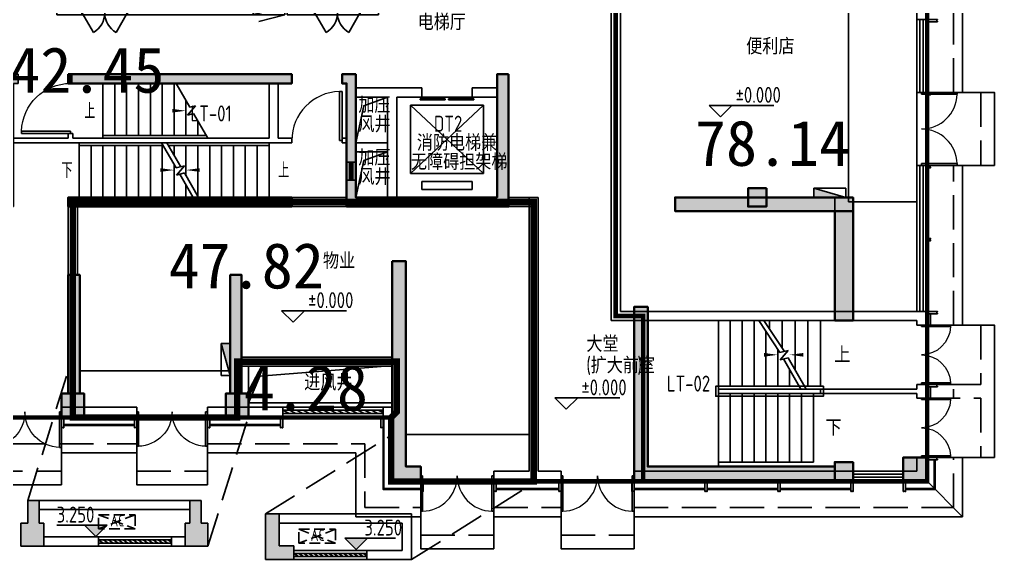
# Model space of a CAD drawing. Extents: x 512858 to 514372, y -232486 to -231710.
# Drawn here: x 513803 to 513824.37, y -232442.53 to -232430.69 of the extents above; entities that cross this region are included whole.
import ezdxf

# ---------------------------------------------------------------- set-up
doc = ezdxf.new("R2010")
doc.units = 0
doc.header["$LTSCALE"] = 1000
for name, pattern in [('$1$DASH', [0.35, 0.25, -0.1]), ('__DASH', [0.35, 0.25, -0.1]), ('CACHE2', [0.1875, 0.125, -0.0625]), ('DASH', [0.35, 0.25, -0.1])]:
    doc.linetypes.add(name, pattern=pattern)
doc.layers.get('0').update_dxf_attribs({"color": 252})
for name, color, linetype in [('$0$A-ANNO-100-TXT', 252, 'Continuous'), ('$0$AA-空调', 252, '$1$DASH'), ('2#HXT-1F$0$A-ANNO-100-SYMB', 252, 'Continuous'), ('2#HXT-1F$0$A-ANNO-100-TXT', 252, 'Continuous'), ('2#HXT-1F$0$A-DOOR', 253, 'Continuous'), ('2#HXT-1F$0$A-FIRE-DOOR', 252, 'Continuous'), ('2#HXT-1F$0$A-HOLE-E', 253, 'Continuous'), ('2#HXT-1F$0$A-PATT-COLU', 253, 'Continuous'), ('2#HXT-1F$0$A-STAIR', 253, 'Continuous'), ('2#HXT-1F$0$A-STR-CONC-B', 253, 'Continuous'), ('2#HXT-1F$0$A-STR-CONC-C', 253, 'Continuous'), ('2#HXT-1F$0$A-WALL-S', 253, 'Continuous'), ('2#HXT-1F$0$A-WINDOW', 253, 'Continuous'), ('2#HXT-1F$0$AA-DOOR_FIRE_TEXT', 253, 'Continuous'), ('6#-造型-1F（实施版）金属型材-METAL-S', 253, 'Continuous'), ('6#-造型-银白色铝板', 252, 'Continuous'), ('A-ANNO-100-DIM-E', 253, 'Continuous'), ('A-ANNO-100-TXT', 252, 'Continuous'), ('A-ANNO-20-TXT', 252, 'Continuous'), ('A-ANNO-50-SYMB', 252, 'Continuous'), ('A-DOOR', 252, 'Continuous'), ('A-HOLE-E', 253, 'Continuous'), ('A-PATT-COLU', 253, 'Continuous'), ('A-STAIR', 252, 'Continuous'), ('A-STONE-S', 253, 'Continuous'), ('A-STR-CONC-B', 252, 'Continuous'), ('A-STR-CONC-C', 253, 'Continuous'), ('A-STR-CONC-H', 253, 'Continuous'), ('A-WALL-S', 252, 'Continuous'), ('A-WINDOW', 253, 'Continuous'), ('PUB_HATCH', 252, 'Continuous'), ('降板', 253, 'Continuous'), ('面积', 6, 'Continuous'), ('面积-计容-商业-1', 3, 'Continuous')]:
    doc.layers.add(name, color=color, linetype=linetype)
for name, color, linetype, lineweight in [('P-FIRE-FH', 252, 'Continuous', 25), ('S-COLU', 252, 'Continuous', 35), ('S-COLU-HATC', 252, 'Continuous', 25), ('S-WALL', 252, 'Continuous', 35), ('S-WALL-HATC', 252, 'Continuous', 25), ('面积-免计容-物业附属用房-1', 18, 'Continuous', 0), ('面积-计容-住宅-1', 1, 'Continuous', 0)]:
    doc.layers.add(name, color=color, linetype=linetype, lineweight=lineweight)
doc.styles.add('2#HXT-1F$0$STANDARD', font='GBENOR', dxfattribs={"bigfont": 'GBCBIG'})
doc.styles.add('_TCH_SPACE', font='TSSDENG.shx', dxfattribs={"width": 0.8, "height": 5, "bigfont": 'hztxt.shx'})
doc.styles.add('dw', font='simhei.ttf')
doc.styles.add('TYDG_02', font='TSSDENG.shx', dxfattribs={"width": 0.8, "bigfont": 'hztxt.shx'})

# ---------------------------------------------------------------- blocks, each defined once
blk = doc.blocks.new('2新72A$C0EC5048D')
at = {"layer": 'S-COLU-HATC'}
for points in [[(-3400, 6300), (-3800, 6300), (-3800, 5900), (-3400, 5900)], [(-18350, 1800), (-18850, 1800), (-18850, 1300), (-18350, 1300)], [(-14750, 1800), (-15250, 1800), (-15250, 1300), (-14750, 1300)], [(-1500, 300), (-1900, 300), (-1900, -100), (-1500, -100)], [(100, 400), (-400, 400), (-400, -100), (100, -100)]]:
    blk.add_hatch(color=256, dxfattribs=at).paths.add_polyline_path(points)
at = {"layer": 'S-WALL-HATC'}
for points in [[(-18700, 8800), (-18700, 8600), (-13800, 8600), (-13800, 8800)], [(-9050, 8800), (-9300, 8800), (-9300, 6100), (-12400, 6100), (-12400, 8800), (-12700, 8800), (-12700, 8600), (-12600, 8600), (-12600, 5900), (-9050, 5900)], [(-13800, 5900), (-13800, 6100), (-18700, 6100), (-18700, 5900)], [(-1500, 6100), (-5400, 6100), (-5400, 5800), (-1500, 5800)], [(-1900, 3400), (-1500, 3400), (-1500, 5800), (-1900, 5800)], [(-11600, 4700), (-11300, 4700), (-11300, 200), (-10975, 200), (-10975, -100), (-11600, -100)], [(-18450, 1800), (-18450, 4400), (-18700, 4400), (-18700, 1800)], [(-14900, 1800), (-14900, 4400), (-15150, 4400), (-15150, 1800)], [(-1900, 200), (-6000, 200), (-6000, 3700), (-6300, 3700), (-6300, -100), (-1900, -100)]]:
    blk.add_hatch(color=256, dxfattribs=at).paths.add_polyline_path(points)
at = {"layer": 'S-COLU', "elevation": 0}
for points in [[(-3400, 6300), (-3800, 6300), (-3800, 5900), (-3400, 5900)], [(-18350, 1800), (-18850, 1800), (-18850, 1300), (-18350, 1300)], [(-14750, 1800), (-15250, 1800), (-15250, 1300), (-14750, 1300)], [(-1500, 300), (-1900, 300), (-1900, -100), (-1500, -100)], [(100, 400), (-400, 400), (-400, -100), (100, -100)]]:
    blk.add_lwpolyline(points, close=True, dxfattribs=at)
at = {"layer": 'S-WALL', "elevation": 0}
for points in [[(-18700, 8800), (-18700, 8600), (-13800, 8600), (-13800, 8800), (-18700, 8800)], [(-9050, 8800), (-9300, 8800), (-9300, 6100), (-12400, 6100), (-12400, 8800), (-12700, 8800), (-12700, 8600), (-12600, 8600), (-12600, 5900), (-9050, 5900), (-9050, 8800)], [(-13800, 5900), (-13800, 6100), (-18700, 6100), (-18700, 5900), (-13800, 5900)], [(-1500, 6100), (-5400, 6100), (-5400, 5800), (-1500, 5800)], [(-2100, 6100), (-3400, 6100)], [(-1900, 3400), (-1500, 3400), (-1500, 5800), (-1900, 5800)], [(-11600, 4700), (-11300, 4700), (-11300, 200), (-10975, 200), (-10975, -100), (-11600, -100), (-11600, 4700)], [(-18450, 1800), (-18450, 4400), (-18700, 4400), (-18700, 1800)], [(-14900, 1800), (-14900, 4400), (-15150, 4400), (-15150, 1800)], [(-5600, 200), (-6000, 200), (-6000, 3700), (-6300, 3700), (-6300, -100), (-1900, -100), (-1900, 200)]]:
    blk.add_lwpolyline(points, close=True, dxfattribs=at)
blk = doc.blocks.new('2新282#HXT-1F$0$$TWTSYS$00000508')
for p, q in [((-0.5, 0.5), (0.324, 1.224)), ((-0.5, 0.5), (-0.5, -0.5)), ((-0.5, -0.5), (0.5, 0.5)), ((0.5, 0.5), (-0.5, 0.5)), ((0.5, -0.5), (0.5, 0.5)), ((-0.5, -0.5), (0.5, -0.5))]:
    blk.add_line(p, q)
blk.add_solid([(0.5, -0.5), (0.5, 0.5), (-0.5, -0.5)])
blk = doc.blocks.new('2新292#HXT-1F$0$$WINLIB2D$00000039')
at = {"color": 0}
for points in [[(-0.5, 0.5), (-0.5, -0.5)], [(0.5, 0.5), (-0.5, 0.5)], [(-0.5, 0.167), (0.5, 0.167)], [(-0.452, -0.167), (-0.5, 0.084)], [(-0.384, -0.167), (-0.448, 0.167)], [(-0.316, -0.167), (-0.38, 0.167)], [(-0.248, -0.167), (-0.312, 0.167)], [(-0.18, -0.167), (-0.244, 0.167)], [(-0.112, -0.167), (-0.176, 0.167)], [(-0.044, -0.167), (-0.108, 0.167)], [(0.024, -0.167), (-0.04, 0.167)], [(0.092, -0.167), (0.028, 0.167)], [(0.16, -0.167), (0.096, 0.167)], [(0.228, -0.167), (0.164, 0.167)], [(0.296, -0.167), (0.232, 0.167)], [(0.364, -0.167), (0.3, 0.167)], [(0.432, -0.167), (0.368, 0.167)], [(0.5, -0.167), (0.436, 0.167)], [(0.5, -0.5), (0.5, 0.5)], [(-0.5, -0.167), (0.5, -0.167)], [(0.5, -0.5), (-0.5, -0.5)]]:
    blk.add_lwpolyline(points, dxfattribs=at)
blk = doc.blocks.new('2新154_FZH')
blk.add_lwpolyline([(-0.5, -0.5), (0.5, -0.5), (0.5, 0.5), (-0.5, 0.5)], close=True)
at = {"layer": 'PUB_HATCH'}
blk.add_solid([(-0.5, -0.5), (0.5, -0.5), (-0.5, 0.5), (0.5, 0.5)], dxfattribs=at)
blk = doc.blocks.new('2新252#HXT-1F$0$$DORLIB2D$00000127')
at = {"color": 0}
for points in [[(-0.533, 0.795), (-0.533, 0.69)], [(-0.033, 0.795), (-0.533, 0.795)], [(-0.033, 0.795), (-0.033, 0.69)], [(0.533, 0.795), (0.033, 0.795)], [(0.033, 0.795), (0.033, 0.69)], [(0.533, 0.795), (0.533, 0.69)], [(-0.033, 0.69), (-0.533, 0.69)], [(0.533, 0.69), (0.033, 0.69)], [(0.5, 0.5), (-0.5, 0.5)]]:
    blk.add_lwpolyline(points, dxfattribs=at)
blk = doc.blocks.new('2新262#HXT-1F$0$$DorLib2D$00000001')
for p, q in [((0.45, 0.975), (0.5, 0.975)), ((0.45, 0), (0.45, 0.975)), ((0.5, 0), (0.5, 0.975)), ((0.5, 0), (0.45, 0))]:
    blk.add_line(p, q)
at = {"lineweight": 13}
blk.add_arc((0.475, 0), 0.975, 91.4693, 180, dxfattribs=at)
blk = doc.blocks.new('2新272#HXT-1F$0$$DorLib2D$00000231')
at = {"color": 0}
for p, q in [((-0.5, 0), (-0.25, 0.433)), ((0.5, 0), (0.25, 0.433))]:
    blk.add_line(p, q, dxfattribs=at)
for centre, start, end in [((-0.5, 0), 0, 60), ((0.5, 0), 120, 180)]:
    blk.add_arc(centre, 0.5, start, end, dxfattribs=at)
blk = doc.blocks.new('2新242#HXT-1F')
at = {"layer": '2#HXT-1F$0$A-PATT-COLU'}
for points in [[(-52312, -20598), (-52012, -20898), (-52012, -20498), (-52312, -20498)], [(-59162, -20898), (-58262, -20898), (-58112, -20798), (-58112, -20598), (-59162, -20598)], [(-58112, -20798), (-57962, -20898), (-54612, -20898), (-54612, -20598), (-58112, -20598)], [(-54612, -20598), (-54612, -20898), (-52412, -20898), (-52412, -20598)], [(-52412, -20598), (-52412, -20898), (-52012, -20898), (-52312, -20598)], [(-51162, -20898), (-50412, -20898), (-50412, -20598), (-51162, -20598)], [(-50412, -20598), (-50412, -20898), (-47662, -20898), (-47662, -20598)], [(-47662, -20598), (-47662, -20898), (-45162, -20898), (-44862, -20598)], [(-45162, -21398), (-44862, -21398), (-44862, -20598), (-45162, -20898)], [(-57962, -21398), (-57962, -20898), (-58112, -20798), (-58262, -20898), (-58262, -21398)], [(-44862, -21498), (-44862, -21398), (-45162, -21398), (-45162, -21498)], [(-58262, -23198), (-57962, -23198), (-57962, -23098), (-58262, -23098)], [(-58262, -24498), (-57962, -24498), (-57962, -23198), (-58262, -23198)], [(-55862, -23098), (-55662, -23298), (-55562, -23298), (-55562, -23098)], [(-55862, -24598), (-55662, -24598), (-55662, -23298), (-55862, -23098)], [(-54462, -23298), (-54362, -23298), (-54362, -23098), (-54462, -23098)], [(-54362, -23098), (-54362, -23298), (-49962, -23298), (-49962, -23098)], [(-49962, -23098), (-49962, -23298), (-49562, -23298), (-49562, -23098)], [(-48462, -23298), (-48362, -23298), (-48162, -23098), (-48462, -23098)], [(-48362, -23498), (-48162, -23498), (-48162, -23098), (-48362, -23298)], [(-45062, -23498), (-44812, -23498), (-44812, -23098), (-45062, -23098)], [(-48362, -24598), (-48162, -24598), (-48162, -23498), (-48362, -23498)], [(-45062, -25798), (-44812, -25998), (-44812, -23498), (-45062, -23498)], [(-58262, -25498), (-57962, -25498), (-57962, -24498), (-58262, -24498)], [(-55795, -25598), (-55662, -25598), (-55662, -24598), (-55862, -24598), (-55862, -25498)], [(-48362, -24598), (-48362, -25023), (-48162, -25023), (-48162, -24598)], [(-48162, -25798), (-48162, -25423), (-48362, -25423), (-48362, -25998)], [(-57762, -25498), (-57762, -25698), (-55862, -25698), (-55795, -25598), (-55862, -25498)], [(-55662, -25998), (-55662, -25598), (-55795, -25598), (-55862, -25698), (-55862, -25998)], [(-54462, -25998), (-54362, -25998), (-54362, -25798), (-54462, -25798)], [(-54362, -25798), (-54362, -25998), (-49562, -25998), (-49562, -25798)], [(-48162, -25798), (-48362, -25998), (-47362, -25998), (-47362, -25798)], [(-47362, -25798), (-47362, -25998), (-44812, -25998), (-45062, -25798)]]:
    blk.add_hatch(color=256, dxfattribs=at).paths.add_polyline_path(points)
at = {"layer": '2#HXT-1F$0$A-ANNO-100-SYMB'}
for points in [[(-53832, -23898, 0, 0, 0), (-51882, -23898, 0, 80, 0), (-52182, -23898, 0, 0, 0)], [(-54352, -25198, 0, 0, 0), (-52142, -25198, 0, 80, 0), (-52442, -25198, 0, 0, 0)], [(-49932, -25198, 0, 0, 0), (-51882, -25198, 0, 80, 0), (-51582, -25198, 0, 0, 0)]]:
    blk.add_lwpolyline(points, format="xyseb", dxfattribs=at)
at = {"layer": '2#HXT-1F$0$A-FIRE-DOOR'}
for p, q in [((-54162, -21698), (-53162, -21698)), ((-49062, -21698), (-48062, -21698)), ((-54162, -21798), (-53162, -21798)), ((-49062, -21798), (-48062, -21798))]:
    blk.add_line(p, q, dxfattribs=at)
at = {"layer": '2#HXT-1F$0$A-HOLE-E'}
for points in [[(-54512, -21698), (-54262, -21698), (-54262, -20898), (-54512, -20898)], [(-53612, -21098), (-53312, -21098), (-53312, -20898), (-53612, -20898)], [(-52712, -21698), (-52512, -21698), (-52512, -20898), (-52712, -20898)], [(-50512, -20898), (-52312, -20898), (-52312, -21698), (-50512, -21698)], [(-47462, -23598), (-48162, -23598), (-48162, -24598), (-47462, -24598)], [(-47462, -24798), (-48162, -24798), (-48162, -25798), (-47462, -25798)]]:
    blk.add_lwpolyline(points, close=True, dxfattribs=at)
for points in [[(-54262, -20898), (-54427, -20995), (-54512, -21698)], [(-53312, -20898), (-53556, -20953), (-53612, -21098)], [(-52512, -20898), (-52651, -20968), (-52712, -21698)], [(-50512, -20898), (-52092, -21127), (-52312, -21698)], [(-47462, -23598), (-47984, -23789), (-48162, -24598)], [(-47462, -24798), (-47984, -24989), (-48162, -25798)]]:
    blk.add_lwpolyline(points, dxfattribs=at)
at = {"layer": '2#HXT-1F$0$A-STAIR'}
for p, q in [((-57712, -24973), (-57712, -23473)), ((-57712, -23473), (-56112, -23473)), ((-57712, -24973), (-56112, -23473)), ((-57712, -23473), (-56112, -24973)), ((-56112, -23473), (-56112, -24973)), ((-53702, -23298), (-52098, -23298)), ((-53702, -23298), (-53702, -24438)), ((-53442, -23298), (-53442, -24438)), ((-53182, -23298), (-53182, -24438)), ((-52922, -23298), (-52922, -24438)), ((-52662, -23298), (-52662, -24438)), ((-52402, -23298), (-52402, -24438)), ((-52142, -23298), (-52142, -24438)), ((-51797, -23820), (-52098, -23298)), ((-51882, -23673), (-51882, -24438)), ((-51847, -23993), (-51675, -23787)), ((-51675, -23787), (-51797, -23820)), ((-46962, -25273), (-46962, -23773)), ((-46962, -23773), (-45362, -23773)), ((-46962, -25273), (-45362, -23773)), ((-46962, -23773), (-45362, -25273)), ((-45362, -23773), (-45362, -25273)), ((-51717, -23958), (-51847, -23993)), ((-51406, -24498), (-51717, -23958)), ((-51622, -24123), (-51622, -24438)), ((-53702, -24438), (-53702, -24498)), ((-53702, -24438), (-51440, -24438)), ((-53702, -24438), (-53702, -24498)), ((-53702, -24498), (-51406, -24498)), ((-53702, -24498), (-51406, -24498)), ((-52416, -24598), (-54222, -24598)), ((-54222, -24658), (-54222, -24598)), ((-52416, -24598), (-54222, -24598)), ((-54222, -24658), (-54222, -24598)), ((-54222, -25798), (-54222, -24658)), ((-52382, -24658), (-54222, -24658)), ((-53962, -25798), (-53962, -24658)), ((-53702, -25798), (-53702, -24658)), ((-53442, -25798), (-53442, -24658)), ((-53182, -25798), (-53182, -24658)), ((-52922, -25798), (-52922, -24658)), ((-52662, -25798), (-52662, -24658)), ((-52097, -25151), (-52416, -24598)), ((-52402, -25798), (-52402, -24658)), ((-50062, -24598), (-52301, -24598)), ((-51997, -25124), (-52301, -24598)), ((-50062, -24598), (-52301, -24598)), ((-50062, -24658), (-52266, -24658)), ((-52142, -24873), (-52142, -24658)), ((-51882, -25323), (-51882, -24658)), ((-51622, -25773), (-51622, -24658)), ((-51362, -25798), (-51362, -24658)), ((-51102, -25798), (-51102, -24658)), ((-50842, -25798), (-50842, -24658)), ((-50582, -25798), (-50582, -24658)), ((-50322, -25798), (-50322, -24658)), ((-50062, -24658), (-50062, -24598)), ((-50062, -24658), (-50062, -24598)), ((-50062, -25798), (-50062, -24658)), ((-56112, -24973), (-57712, -24973)), ((-57437, -25323), (-57437, -25148)), ((-57437, -25148), (-56387, -25148)), ((-56387, -25148), (-56387, -25323)), ((-52142, -25798), (-52142, -25073)), ((-51917, -25102), (-52097, -25151)), ((-52089, -25308), (-51917, -25102)), ((-56387, -25323), (-57437, -25323)), ((-51917, -25262), (-52089, -25308)), ((-51723, -25798), (-52017, -25289)), ((-51608, -25798), (-51917, -25262)), ((-45362, -25273), (-46962, -25273)), ((-51882, -25798), (-51882, -25523)), ((-46712, -25623), (-46712, -25448)), ((-46712, -25448), (-45612, -25448)), ((-45612, -25623), (-46712, -25623)), ((-45612, -25448), (-45612, -25623)), ((-51723, -25798), (-54222, -25798)), ((-50062, -25798), (-51608, -25798))]:
    blk.add_line(p, q, dxfattribs=at)
at = {"layer": '2#HXT-1F$0$A-STR-CONC-B'}
for p, q in [((-52312, -20598), (-52312, -20498)), ((-52012, -20898), (-52012, -20498)), ((-59162, -20598), (-58112, -20598)), ((-59162, -20598), (-59162, -20898)), ((-58112, -20598), (-54612, -20598)), ((-54612, -20598), (-52412, -20598)), ((-52412, -20598), (-52312, -20598)), ((-51162, -20598), (-50412, -20598)), ((-51162, -20598), (-51162, -20898)), ((-50412, -20598), (-47662, -20598)), ((-47662, -20598), (-44862, -20598)), ((-44862, -21398), (-44862, -20598)), ((-59162, -20898), (-58262, -20898)), ((-58262, -21398), (-58262, -20898)), ((-57962, -21398), (-57962, -20898)), ((-57962, -20898), (-54612, -20898)), ((-54612, -20898), (-52412, -20898)), ((-52412, -20898), (-52012, -20898)), ((-51162, -20898), (-50412, -20898)), ((-50412, -20898), (-47662, -20898)), ((-47662, -20898), (-45162, -20898)), ((-45162, -21398), (-45162, -20898)), ((-58262, -21398), (-57962, -21398)), ((-45162, -21498), (-45162, -21398)), ((-45162, -21498), (-44862, -21498)), ((-44862, -21498), (-44862, -21398)), ((-58262, -23198), (-58262, -23098)), ((-58262, -23098), (-57962, -23098)), ((-58262, -24498), (-58262, -23198)), ((-57962, -23198), (-57962, -23098)), ((-57962, -24498), (-57962, -23198)), ((-55862, -23098), (-55562, -23098)), ((-55862, -24598), (-55862, -23098)), ((-55562, -23098), (-55562, -23298)), ((-54462, -23098), (-54362, -23098)), ((-54462, -23098), (-54462, -23298)), ((-54362, -23098), (-49962, -23098)), ((-49962, -23098), (-49562, -23098)), ((-49562, -23098), (-49562, -23298)), ((-48462, -23098), (-48162, -23098)), ((-48462, -23098), (-48462, -23298)), ((-48162, -23498), (-48162, -23098)), ((-45062, -23498), (-45062, -23098)), ((-45062, -23098), (-44812, -23098)), ((-44812, -23498), (-44812, -23098)), ((-55662, -23298), (-55562, -23298)), ((-55662, -24598), (-55662, -23298)), ((-54462, -23298), (-54362, -23298)), ((-54362, -23298), (-49962, -23298)), ((-49962, -23298), (-49562, -23298)), ((-48462, -23298), (-48362, -23298)), ((-48362, -23498), (-48362, -23298)), ((-48362, -24598), (-48362, -23498)), ((-48162, -24598), (-48162, -23498)), ((-45062, -25798), (-45062, -23498)), ((-44812, -25998), (-44812, -23498)), ((-58262, -25498), (-58262, -24498)), ((-57962, -25498), (-57962, -24498)), ((-55862, -25498), (-55862, -24598)), ((-55662, -25598), (-55662, -24598)), ((-48362, -24598), (-48362, -25023)), ((-48162, -25023), (-48162, -24598)), ((-48362, -25023), (-48162, -25023)), ((-48162, -25423), (-48362, -25423)), ((-48362, -25423), (-48362, -25998)), ((-48162, -25798), (-48162, -25423)), ((-57762, -25498), (-55862, -25498)), ((-55662, -25998), (-55662, -25598)), ((-57762, -25698), (-55862, -25698)), ((-55862, -25998), (-55862, -25698)), ((-54462, -25798), (-54362, -25798)), ((-54462, -25798), (-54462, -25998)), ((-54362, -25798), (-49562, -25798)), ((-49562, -25798), (-49562, -25998)), ((-48162, -25798), (-47362, -25798)), ((-47362, -25798), (-45062, -25798)), ((-55862, -25998), (-55662, -25998)), ((-54462, -25998), (-54362, -25998)), ((-54362, -25998), (-49562, -25998)), ((-48362, -25998), (-47362, -25998)), ((-47362, -25998), (-44812, -25998))]:
    blk.add_line(p, q, dxfattribs=at)
at = {"layer": '2#HXT-1F$0$A-WALL-S'}
for p, q in [((-52012, -20698), (-51162, -20698)), ((-54712, -21798), (-54712, -20898)), ((-54512, -21698), (-54512, -20898)), ((-52512, -21698), (-52512, -20898)), ((-52312, -21698), (-52312, -20898)), ((-52012, -20898), (-51162, -20898)), ((-50512, -21498), (-50512, -20898)), ((-50412, -21498), (-50412, -20898)), ((-47762, -21698), (-47762, -20898)), ((-47662, -21798), (-47662, -20898)), ((-44862, -21298), (-44262, -21298)), ((-50512, -21698), (-50512, -21498)), ((-50412, -21498), (-49562, -21498)), ((-49562, -21698), (-49562, -21498)), ((-44862, -21498), (-44262, -21498)), ((-54162, -21698), (-54512, -21698)), ((-54162, -21798), (-54162, -21698)), ((-52512, -21698), (-53162, -21698)), ((-53162, -21698), (-53162, -21798)), ((-52312, -21698), (-50512, -21698)), ((-50412, -21798), (-50412, -21598)), ((-50412, -21598), (-49662, -21598)), ((-49662, -21798), (-49662, -21598)), ((-49062, -21698), (-49562, -21698)), ((-49062, -21798), (-49062, -21698)), ((-47762, -21698), (-48062, -21698)), ((-48062, -21698), (-48062, -21798)), ((-54712, -21798), (-54162, -21798)), ((-53162, -21798), (-52412, -21798)), ((-52412, -21798), (-50412, -21798)), ((-49662, -21798), (-49062, -21798)), ((-48062, -21798), (-47662, -21798)), ((-57462, -23098), (-57962, -23098)), ((-57462, -23298), (-57462, -23098)), ((-55862, -23098), (-56362, -23098)), ((-56362, -23098), (-56362, -23298)), ((-57962, -23298), (-57462, -23298)), ((-56362, -23298), (-55862, -23298)), ((-54362, -23298), (-54462, -23298)), ((-50062, -24498), (-50062, -23298)), ((-49862, -24498), (-49862, -23298)), ((-48162, -23398), (-47362, -23398)), ((-46712, -23398), (-47362, -23398)), ((-46712, -23598), (-46712, -23398)), ((-45062, -23398), (-45612, -23398)), ((-45612, -23398), (-45612, -23598)), ((-48162, -23598), (-47462, -23598)), ((-47462, -25798), (-47462, -23598)), ((-47262, -25798), (-47262, -23598)), ((-47262, -23598), (-46712, -23598)), ((-45612, -23598), (-45062, -23598)), ((-59162, -24398), (-58262, -24398)), ((-55662, -24498), (-54462, -24498)), ((-54362, -24398), (-54462, -24398)), ((-54462, -24398), (-54462, -24498)), ((-54362, -24498), (-54362, -24398)), ((-54362, -24498), (-50062, -24498)), ((-49562, -24498), (-49862, -24498)), ((-49562, -24598), (-49562, -24498)), ((-48362, -24498), (-48462, -24498)), ((-48462, -24498), (-48462, -24598)), ((-59162, -24598), (-58262, -24598)), ((-55662, -24598), (-54362, -24598)), ((-54362, -24598), (-49962, -24598)), ((-49962, -24598), (-49562, -24598)), ((-48462, -24598), (-48362, -24598)), ((-57762, -25798), (-56312, -25798)), ((-56312, -25798), (-55862, -25798)), ((-49562, -25798), (-48362, -25798)), ((-48362, -25798), (-48362, -25998)), ((-44812, -25798), (-44262, -25798)), ((-57762, -25998), (-56412, -25998)), ((-56412, -26741), (-56412, -25998)), ((-56212, -26741), (-56212, -25998)), ((-56212, -25998), (-55862, -25998)), ((-54462, -26741), (-54462, -25998)), ((-54262, -26741), (-54262, -25998)), ((-49562, -25998), (-48362, -25998)), ((-44812, -25998), (-44262, -25998))]:
    blk.add_line(p, q, dxfattribs=at)
at = {"layer": '2#HXT-1F$0$A-DOOR', "xscale": 1100, "yscale": 200, "zscale": 200, "rotation": 180}
blk.add_blockref('2新252#HXT-1F$0$$DORLIB2D$00000127', (-56912, -23198), dxfattribs=at)
at = {"layer": '2#HXT-1F$0$A-DOOR', "xscale": 1100, "yscale": -200, "zscale": 200}
blk.add_blockref('2新252#HXT-1F$0$$DORLIB2D$00000127', (-46162, -23498), dxfattribs=at)
at = {"layer": '2#HXT-1F$0$A-FIRE-DOOR', "zscale": 100}
for name, p, xscale, yscale in [('2新272#HXT-1F$0$$DorLib2D$00000231', (-53662, -21748), 1000, -1000), ('2新272#HXT-1F$0$$DorLib2D$00000231', (-48562, -21748), 1000, -1000), ('2新262#HXT-1F$0$$DorLib2D$00000001', (-49012, -24548), 1100, 1100)]:
    blk.add_blockref(name, p, dxfattribs=dict(at, xscale=xscale, yscale=yscale))
at = {"layer": '2#HXT-1F$0$A-FIRE-DOOR', "xscale": -1100, "yscale": 1100, "zscale": 100, "rotation": 90}
blk.add_blockref('2新262#HXT-1F$0$$DorLib2D$00000001', (-54412, -23848), dxfattribs=at)
at = {"layer": '2#HXT-1F$0$A-STR-CONC-C', "xscale": 499.9999999996726, "yscale": 499.9999999996726, "zscale": 499.9999999996726, "rotation": 1.62584e-11}
blk.add_blockref('2新154_FZH', (-58012, -25748), dxfattribs=at)
at = {"layer": '2#HXT-1F$0$A-WINDOW', "xscale": 400, "yscale": 200, "zscale": 200, "rotation": 90}
blk.add_blockref('2新292#HXT-1F$0$$WINLIB2D$00000039', (-48262, -25223), dxfattribs=at)
at = {"layer": '2#HXT-1F$0$AA-DOOR_FIRE_TEXT', "xscale": 700.0000000000001, "yscale": 200.0000000000001, "zscale": 700.0000000000001, "rotation": 180}
blk.add_blockref('2新282#HXT-1F$0$$TWTSYS$00000508', (-50062, -21698), dxfattribs=at)
at = {"layer": '2#HXT-1F$0$A-ANNO-100-TXT', "color": 7, "style": '2#HXT-1F$0$STANDARD'}
for s, p in [('上', (-54111, -24073)), ('下', (-54612, -25373)), ('上', (-49862, -25373))]:
    blk.add_text(s, height=338, dxfattribs=at).set_placement(p)
blk = doc.blocks.new('2新12$TwtSys$00000434')
for p, q in [((-0.5, 0.5), (-0.5, -0.5)), ((-0.5, -0.5), (0.5, 0.5)), ((0.5, 0.5), (-0.5, 0.5)), ((0.5, -0.5), (0.5, 0.5)), ((-0.5, -0.5), (0.5, -0.5))]:
    blk.add_line(p, q)
blk.add_solid([(0.5, -0.5), (0.5, 0.5), (-0.5, -0.5)])
blk = doc.blocks.new('2新83A$C6440205E')
at = {"layer": 'P-FIRE-FH', "xscale": -700, "yscale": 200, "zscale": 700}
blk.add_blockref('2新12$TwtSys$00000434', (31493, 6200), dxfattribs=at)
at = {"layer": 'P-FIRE-FH', "xscale": 700, "yscale": 200, "zscale": 700, "rotation": 90}
blk.add_blockref('2新12$TwtSys$00000434', (18250, 2550), dxfattribs=at)
blk = doc.blocks.new('2新01$0$HD高低位双层挂式空调室外机')
at = {"layer": '$0$AA-空调'}
for p, q in [((0, 320), (850, 0)), ((850, 320), (0, 0))]:
    blk.add_line(p, q, dxfattribs=at)
blk.add_lwpolyline([(850, 0), (0, 0), (0, 320), (850, 320)], close=True, dxfattribs=at)
at = {"layer": '$0$A-ANNO-100-TXT', "style": 'TYDG_02', "width": 0.8}
blk.add_text('AC', height=263.4, dxfattribs=at).set_placement((275, 52))
blk = doc.blocks.new('2新14$WINLIB2D$00000039')
at = {"color": 0}
for points in [[(-0.5, 0.5), (-0.5, -0.5)], [(0.5, 0.5), (-0.5, 0.5)], [(0.5, -0.5), (0.5, 0.5)], [(-0.5, 0.1667), (0.5, 0.1667)], [(-0.3839, -0.1667), (-0.448, 0.1667)], [(-0.3159, -0.1667), (-0.38, 0.1667)], [(-0.2479, -0.1667), (-0.312, 0.1667)], [(-0.1799, -0.1667), (-0.244, 0.1667)], [(-0.1119, -0.1667), (-0.176, 0.1667)], [(-0.0439, -0.1667), (-0.108, 0.1667)], [(0.0241, -0.1667), (-0.04, 0.1667)], [(0.0921, -0.1667), (0.028, 0.1667)], [(0.16, -0.1667), (0.0959, 0.1667)], [(0.228, -0.1667), (0.1639, 0.1667)], [(0.296, -0.1667), (0.2319, 0.1667)], [(0.364, -0.1667), (0.2999, 0.1667)], [(0.432, -0.1667), (0.3679, 0.1667)], [(0.5, -0.1667), (0.4359, 0.1667)], [(-0.4519, -0.1667), (-0.5, 0.0836)], [(-0.5, -0.1667), (0.5, -0.1667)], [(0.5, -0.5), (-0.5, -0.5)]]:
    blk.add_lwpolyline(points, dxfattribs=at)
blk = doc.blocks.new('2新231F柱')
at = {"layer": 'A-PATT-COLU'}
for points in [[(-54462, -23298), (-49562, -23298), (-49562, -23098), (-54462, -23098)], [(-48462, -23298), (-48362, -23298), (-48162, -23098), (-48462, -23098)], [(-48362, -23298), (-48362, -25023), (-48162, -25023), (-48162, -23098)], [(-45062, -25798), (-44812, -25998), (-44812, -23098), (-45062, -23098)], [(-48162, -25798), (-48162, -25423), (-48362, -25423), (-48362, -25998)], [(-39395, -25898), (-39162, -25798), (-39162, -25598), (-39562, -25598), (-39562, -25798)], [(-54462, -25998), (-49562, -25998), (-49562, -25798), (-54462, -25798)], [(-48162, -25798), (-48362, -25998), (-44812, -25998), (-45062, -25798)], [(-41162, -26098), (-39462, -26098), (-39395, -25898), (-39562, -25798), (-41162, -25798)], [(-39395, -25898), (-39462, -26098), (-37662, -26098), (-37662, -25798), (-39162, -25798)], [(-47362, -31998), (-47062, -31698), (-47062, -27198), (-47362, -27198)], [(-54462, -30098), (-54212, -30098), (-54212, -27498), (-54462, -27498)], [(-50912, -30098), (-50662, -30098), (-50662, -27498), (-50912, -27498)], [(-42062, -31998), (-41762, -31698), (-41762, -28198), (-42062, -28198)], [(-47062, -31698), (-47362, -31998), (-46737, -31998), (-46737, -31698)], [(-41762, -31698), (-42062, -31998), (-37662, -31998), (-37662, -31698)]]:
    blk.add_hatch(color=256, dxfattribs=at).paths.add_polyline_path(points)
at = {"layer": 'A-STR-CONC-B'}
for p, q in [((-54462, -23098), (-49562, -23098)), ((-54462, -23098), (-54462, -23298)), ((-49562, -23098), (-49562, -23298)), ((-48462, -23098), (-48162, -23098)), ((-48462, -23098), (-48462, -23298)), ((-48162, -25023), (-48162, -23098)), ((-45062, -25798), (-45062, -23098)), ((-45062, -23098), (-44812, -23098)), ((-44812, -25998), (-44812, -23098)), ((-54462, -23298), (-49562, -23298)), ((-48462, -23298), (-48362, -23298)), ((-48362, -23298), (-48362, -25023)), ((-48362, -25023), (-48162, -25023)), ((-48162, -25423), (-48362, -25423)), ((-48362, -25423), (-48362, -25998)), ((-48162, -25798), (-48162, -25423)), ((-39562, -25798), (-39562, -25598)), ((-39562, -25598), (-39162, -25598)), ((-39162, -25798), (-39162, -25598)), ((-54462, -25798), (-49562, -25798)), ((-54462, -25798), (-54462, -25998)), ((-49562, -25798), (-49562, -25998)), ((-48162, -25798), (-45062, -25798)), ((-41162, -25798), (-39562, -25798)), ((-41162, -25798), (-41162, -26098)), ((-39162, -25798), (-37662, -25798)), ((-54462, -25998), (-49562, -25998)), ((-48362, -25998), (-44812, -25998)), ((-41162, -26098), (-39462, -26098)), ((-39462, -26098), (-37662, -26098)), ((-47362, -31998), (-47362, -27198)), ((-47362, -27198), (-47062, -27198)), ((-47062, -31698), (-47062, -27198)), ((-54462, -30098), (-54462, -27498)), ((-54462, -27498), (-54212, -27498)), ((-54212, -30098), (-54212, -27498)), ((-50912, -30098), (-50912, -27498)), ((-50912, -27498), (-50662, -27498)), ((-50662, -30098), (-50662, -27498)), ((-42062, -31998), (-42062, -28198)), ((-42062, -28198), (-41762, -28198)), ((-41762, -31698), (-41762, -28198)), ((-47062, -31698), (-46737, -31698)), ((-46737, -31698), (-46737, -31998)), ((-41762, -31698), (-37662, -31698)), ((-47362, -31998), (-46737, -31998)), ((-42062, -31998), (-37662, -31998))]:
    blk.add_line(p, q, dxfattribs=at)
at = {"layer": 'A-STR-CONC-C'}
for p, xscale, yscale, zscale, rotation in [((-37462, -27148), 399.9999999998618, 2699.999999999814, 2699.999999999814, 3.38716e-11), ((-54362, -30348), 500, 500, 500, 1.16727e-11), ((-50762, -30348), 500, 500, 500, 1.16727e-11), ((-37462, -31798), 399.9999999997817, 399.9999999997817, 399.9999999997817, 359.9999999999652), ((-35912, -31748), 499.9999999994252, 499.9999999994252, 499.9999999994252, 1.20896e-11)]:
    blk.add_blockref('2新154_FZH', p, dxfattribs=dict(at, xscale=xscale, yscale=yscale, zscale=zscale, rotation=rotation))
at = {"layer": 'A-WINDOW', "xscale": 400, "yscale": 200, "zscale": 200, "rotation": 90}
blk.add_blockref('2新14$WINLIB2D$00000039', (-48262, -25223), dxfattribs=at)
blk = doc.blocks.new('2新164a-waraet5465478')
at = {"layer": '6#-造型-1F（实施版）金属型材-METAL-S'}
blk.add_lwpolyline([(2224547, 326871), (2224547, 327121), (2224597, 327121), (2224597, 326871), (2224587, 326871), (2224587, 326881), (2224557, 326881), (2224557, 326871)], close=True, dxfattribs=at)
blk = doc.blocks.new('2新157a-dahsedfweo334')
at = {"layer": '6#-造型-1F（实施版）金属型材-METAL-S'}
blk.add_lwpolyline([(2186872, 353421), (2186922, 353421), (2186922, 353521), (2186912, 353521), (2186912, 353511), (2186882, 353511), (2186882, 353521), (2186872, 353521)], close=True, dxfattribs=at)
blk = doc.blocks.new('2新75A$C42150BCA')
at = {"layer": '6#-造型-1F（实施版）金属型材-METAL-S'}
for points in [[(33600, 3550), (33600, 3300), (33700, 3300), (33700, 3550)], [(33600, 1950), (33600, 1700), (33700, 1700), (33700, 1950)]]:
    blk.add_lwpolyline(points, close=True, dxfattribs=at)
at = {"layer": 'A-STONE-S'}
for p, q in [((16250, 1120), (14700, 1120)), ((16250, 1100), (14700, 1100)), ((19450, 1120), (17900, 1120)), ((19450, 1100), (17900, 1100)), ((25550, -280), (24175, -280)), ((25550, -300), (24175, -300)), ((28750, -280), (27200, -280)), ((28750, -300), (27200, -300)), ((30350, -280), (28800, -280)), ((30350, -300), (28800, -300)), ((31950, -280), (30400, -280)), ((31950, -300), (30400, -300))]:
    blk.add_line(p, q, dxfattribs=at)
for points in [[(22525, -300), (21700, -300), (21700, 1300)], [(22525, -280), (21720, -280), (21720, 1300)], [(33150, -300), (33800, -300), (33800, 350)], [(33150, -280), (33780, -280), (33780, 350)]]:
    blk.add_lwpolyline(points, dxfattribs=at)
at = {"layer": '6#-造型-银白色铝板'}
for name, p, rotation in [('2新164a-waraet5465478', (360721, -2214597), 90), ('2新157a-dahsedfweo334', (-319821, 2195272), 270), ('2新157a-dahsedfweo334', (-319821, 2193672), 270), ('2新157a-dahsedfweo334', (-319821, 2192072), 270), ('2新164a-waraet5465478', (360721, -2220997), 90), ('2新164a-waraet5465478', (360721, -2222597), 90), ('2新164a-waraet5465478', (360721, -2224197), 90)]:
    blk.add_blockref(name, p, dxfattribs=dict(at, rotation=rotation))
for p in [(-2209897, -325821), (-2208297, -325821), (-2206697, -325821), (-2205097, -325821), (-2202897, -325821), (-2202022, -327221), (-2200422, -327221), (-2198997, -327221), (-2197397, -327221), (-2195797, -327221), (-2194197, -327221), (-2192597, -327221), (-2191447, -327221)]:
    blk.add_blockref('2新164a-waraet5465478', p, dxfattribs=at)
blk = doc.blocks.new('2新04$DorLib2D$00000002')
for p, q in [((-0.5, 0), (-0.5, 0.4875)), ((-0.475, 0.4875), (-0.5, 0.4875)), ((-0.475, 0), (-0.475, 0.4875)), ((0.475, 0), (0.475, 0.4875)), ((0.475, 0.4875), (0.5, 0.4875)), ((0.5, 0), (0.5, 0.4875)), ((-0.5, 0), (-0.475, 0)), ((0.5, 0), (0.475, 0))]:
    blk.add_line(p, q)
at = {"lineweight": 13}
for centre, start, end in [((-0.4875, 0), 0, 88.53072), ((0.4875, 0), 91.46928, 180)]:
    blk.add_arc(centre, 0.4875, start, end, dxfattribs=at)
blk = doc.blocks.new('2新13$WINLIB2D$00000001')
at = {"color": 0}
for points in [[(-0.5, 0.5), (-0.5, -0.5)], [(-0.5, 0.5), (0.5, 0.5)], [(0.5, -0.5), (0.5, 0.5)], [(0.5, 0.167), (-0.5, 0.167)], [(0.5, -0.167), (-0.5, -0.167)], [(-0.5, -0.5), (0.5, -0.5)]]:
    blk.add_lwpolyline(points, dxfattribs=at)

msp = doc.modelspace()

# ---------------------------------------------------------------- hatches: boundary and pattern name
at = {"layer": 'A-ANNO-100-DIM-E'}
for points in [[(513804.675, -232442.028), (513804.425, -232441.778), (513804.925, -232441.778)], [(513810.38, -232442.313), (513810.13, -232442.063), (513810.63, -232442.063)]]:
    msp.add_hatch(color=252, dxfattribs=at).paths.add_polyline_path(points)
at = {"layer": 'A-PATT-COLU'}
for points in [[(513803.432, -232442.236), (513803.432, -232441.736), (513803.432, -232441.236), (513803.182, -232441.236), (513803.182, -232441.736), (513803.182, -232442.236)], [(513806.982, -232442.236), (513806.982, -232441.736), (513806.982, -232441.236), (513806.732, -232441.236), (513806.732, -232441.736), (513806.732, -232442.236)], [(513808.541, -232442.381), (513808.691, -232442.231), (513808.691, -232441.531), (513808.391, -232441.531), (513808.391, -232442.531)], [(513803.432, -232441.736), (513803.182, -232441.736), (513803.032, -232441.736), (513803.032, -232442.236), (513803.182, -232442.236), (513803.432, -232442.236), (513803.532, -232442.236), (513803.532, -232441.736)], [(513806.982, -232441.736), (513806.732, -232441.736), (513806.632, -232441.736), (513806.632, -232442.236), (513806.732, -232442.236), (513806.982, -232442.236), (513807.132, -232442.236), (513807.132, -232441.736)], [(513808.541, -232442.381), (513808.391, -232442.531), (513809.016, -232442.531), (513809.016, -232442.231), (513808.691, -232442.231)]]:
    msp.add_hatch(color=252, dxfattribs=at).paths.add_polyline_path(points, flags=17)

# ---------------------------------------------------------------- linework, layer by layer
at = {"color": 252, "linetype": 'DASH', "ltscale": 0.003}
for points in [[(513823.47, -232432.294), (513823.47, -232419.494)], [(513822.87, -232432.294), (513824.07, -232432.294), (513824.07, -232433.894), (513822.87, -232433.894)], [(513823.47, -232437.394), (513823.47, -232433.894)], [(513792.87, -232437.194), (513795.47, -232437.194), (513795.47, -232439.994), (513805.57, -232439.994)], [(513822.87, -232437.394), (513824.07, -232437.394), (513824.07, -232438.694), (513822.87, -232438.694)], [(513803.182, -232441.236), (513804.07, -232438.394)], [(513823.47, -232438.994), (513823.47, -232438.794)], [(513822.87, -232438.994), (513824.07, -232438.994), (513824.07, -232440.294), (513822.87, -232440.294)], [(513802.32, -232439.394), (513802.32, -232440.594), (513803.92, -232440.594), (513803.92, -232439.394)], [(513805.57, -232439.394), (513805.57, -232440.594), (513807.12, -232440.594), (513807.12, -232439.394)], [(513807.132, -232442.236), (513808.02, -232439.394)], [(513808.391, -232441.531), (513811.17, -232439.794)], [(513807.12, -232439.994), (513810.57, -232439.994), (513810.57, -232441.394), (513811.795, -232441.394)], [(513816.47, -232441.394), (513823.47, -232441.394), (513823.47, -232440.294)], [(513811.591, -232442.531), (513814.37, -232440.794)], [(513811.795, -232440.794), (513811.795, -232441.994), (513813.395, -232441.994), (513813.395, -232440.794)], [(513814.87, -232440.794), (513814.87, -232441.994), (513816.47, -232441.994), (513816.47, -232440.794)], [(513813.395, -232441.394), (513814.87, -232441.394)]]:
    msp.add_lwpolyline(points, dxfattribs=at)
at = {"color": 252, "linetype": 'CACHE2'}
for points in [[(513823.67, -232432.294), (513823.67, -232419.494)], [(513823.67, -232437.394), (513823.67, -232433.894)], [(513803.92, -232440.194), (513805.57, -232440.194)], [(513807.12, -232440.194), (513810.37, -232440.194), (513810.37, -232441.594), (513811.795, -232441.594)], [(513816.47, -232441.594), (513823.67, -232441.594), (513823.67, -232440.294)], [(513823.67, -232441.594), (513822.87, -232440.794)], [(513813.395, -232441.594), (513814.87, -232441.594)]]:
    msp.add_lwpolyline(points, dxfattribs=at)
at = {"color": 252}
msp.add_lwpolyline([(513821.17, -232434.694), (513822.67, -232434.694), (513822.67, -232430.194), (513821.17, -232430.194)], close=True, dxfattribs=at)
at = {"color": 252, "linetype": '__DASH'}
msp.add_lwpolyline([(513806.732, -232441.236), (513803.432, -232441.236)], dxfattribs=at)
at = {"layer": 'A-ANNO-100-DIM-E', "color": 252}
for p, q in [((513818.364, -232432.826), (513818.114, -232432.576)), ((513818.114, -232432.576), (513819.537, -232432.576)), ((513818.364, -232432.826), (513818.614, -232432.576)), ((513808.996, -232437.327), (513808.746, -232437.077)), ((513808.746, -232437.077), (513810.169, -232437.077)), ((513808.996, -232437.327), (513809.246, -232437.077)), ((513814.985, -232439.239), (513814.735, -232438.989)), ((513814.735, -232438.989), (513816.158, -232438.989)), ((513814.985, -232439.239), (513815.235, -232438.989)), ((513804.925, -232441.778), (513803.816, -232441.778)), ((513804.675, -232442.028), (513804.425, -232441.778)), ((513804.675, -232442.028), (513804.925, -232441.778)), ((513810.38, -232442.313), (513810.13, -232442.063)), ((513810.13, -232442.063), (513811.239, -232442.063)), ((513810.38, -232442.313), (513810.63, -232442.063))]:
    msp.add_line(p, q, dxfattribs=at)
at = {"layer": 'A-ANNO-50-SYMB', "color": 252}
for points in [[(513820.598, -232439.644, 0, 0, 0), (513817.545, -232439.644, 0, 0, 0), (513817.545, -232438.044, 0, 0, 0), (513819.62, -232438.044, 0, 0.08, 0), (513819.32, -232438.044, 0, 0, 0)], [(513820.79, -232438.044, 0, 0, 0), (513819.88, -232438.044, 0, 0.08, 0), (513820.18, -232438.044, 0, 0, 0)]]:
    msp.add_lwpolyline(points, format="xyseb", dxfattribs=at)
at = {"layer": 'A-DOOR', "color": 252}
for p, q in [((513822.87, -232433.894), (513822.87, -232432.294)), ((513822.87, -232438.694), (513822.87, -232437.394)), ((513822.87, -232440.294), (513822.87, -232438.994)), ((513805.57, -232439.394), (513807.12, -232439.394)), ((513811.795, -232440.794), (513813.395, -232440.794)), ((513814.87, -232440.794), (513816.47, -232440.794))]:
    msp.add_line(p, q, dxfattribs=at)
at = {"layer": 'A-HOLE-E', "color": 252}
msp.add_lwpolyline([(513811.17, -232439.094), (513811.17, -232438.294), (513808.02, -232438.294), (513808.02, -232439.094)], close=True, dxfattribs=at)
msp.add_lwpolyline([(513811.02, -232438.294), (513808.266, -232438.512), (513808.02, -232439.094)], dxfattribs=at)
at = {"layer": 'A-STAIR', "color": 252}
for p, q in [((513818.32, -232437.294), (513816.77, -232437.294)), ((513816.77, -232437.294), (513816.77, -232440.494)), ((513819.202, -232437.294), (513818.32, -232437.294)), ((513818.32, -232440.494), (513818.32, -232437.294)), ((513818.32, -232438.734), (513818.32, -232437.394)), ((513818.58, -232438.734), (513818.58, -232437.294)), ((513818.84, -232438.734), (513818.84, -232437.294)), ((513819.1, -232438.734), (513819.1, -232437.294)), ((513819.665, -232437.997), (513819.202, -232437.294)), ((513820.67, -232437.294), (513819.317, -232437.294)), ((513819.765, -232437.97), (513819.317, -232437.294)), ((513819.44, -232437.479), (513819.44, -232437.294)), ((513819.72, -232437.892), (513819.72, -232437.294)), ((513820, -232438.377), (513820, -232437.294)), ((513820.28, -232438.734), (513820.28, -232437.294)), ((513820.56, -232438.734), (513820.56, -232437.294)), ((513819.36, -232438.734), (513819.36, -232437.534)), ((513819.62, -232438.734), (513819.62, -232437.919)), ((513819.846, -232437.948), (513819.665, -232437.997)), ((513819.673, -232438.154), (513819.846, -232437.948)), ((513819.845, -232438.108), (513819.673, -232438.154)), ((513820.126, -232438.794), (513819.745, -232438.135)), ((513820.241, -232438.794), (513819.845, -232438.108)), ((513819.88, -232438.734), (513819.88, -232438.369)), ((513820.126, -232438.794), (513818.32, -232438.794)), ((513818.32, -232438.894), (513820.4, -232438.894)), ((513818.32, -232438.894), (513818.32, -232440.394)), ((513818.58, -232438.894), (513818.58, -232440.394)), ((513818.84, -232438.894), (513818.84, -232440.394)), ((513819.1, -232438.894), (513819.1, -232440.394)), ((513819.36, -232438.894), (513819.36, -232440.394)), ((513819.62, -232438.894), (513819.62, -232440.394)), ((513819.88, -232438.894), (513819.88, -232440.394)), ((513820.14, -232438.894), (513820.14, -232440.394)), ((513820.4, -232438.894), (513820.4, -232440.394)), ((513818.32, -232440.394), (513820.4, -232440.394)), ((513816.77, -232440.494), (513818.32, -232440.494))]:
    msp.add_line(p, q, dxfattribs=at)
for points in [[(513822.87, -232432.294), (513824.37, -232432.294), (513824.37, -232433.894), (513822.87, -232433.894)], [(513822.87, -232437.394), (513824.37, -232437.394), (513824.37, -232440.294), (513822.87, -232440.294)], [(513811.795, -232440.794), (513811.795, -232442.294), (513813.395, -232442.294), (513813.395, -232440.794)], [(513814.87, -232440.794), (513814.87, -232442.294), (513816.47, -232442.294), (513816.47, -232440.794)]]:
    msp.add_lwpolyline(points, dxfattribs=at)
for points in [[(513820.62, -232438.734), (513820.62, -232438.954), (513818.26, -232438.954), (513818.26, -232438.734)], [(513820.56, -232438.794), (513820.56, -232438.894), (513818.32, -232438.894), (513818.32, -232438.794)]]:
    msp.add_lwpolyline(points, close=True, dxfattribs=at)
at = {"layer": 'A-STAIR', "color": 252, "elevation": 0}
for points in [[(513802.32, -232439.394), (513802.32, -232440.894), (513803.92, -232440.894), (513803.92, -232439.394)], [(513805.57, -232439.394), (513805.57, -232440.894), (513807.12, -232440.894), (513807.12, -232439.394)]]:
    msp.add_lwpolyline(points, dxfattribs=at)
at = {"layer": 'A-STR-CONC-B', "color": 252}
for p, q in [((513803.182, -232441.736), (513803.182, -232441.236)), ((513803.182, -232441.236), (513803.432, -232441.236)), ((513803.432, -232441.736), (513803.432, -232441.236)), ((513806.732, -232441.736), (513806.732, -232441.236)), ((513806.732, -232441.236), (513806.982, -232441.236)), ((513806.982, -232441.736), (513806.982, -232441.236)), ((513808.391, -232442.531), (513808.391, -232441.531)), ((513808.391, -232441.531), (513808.691, -232441.531)), ((513808.691, -232442.231), (513808.691, -232441.531)), ((513803.182, -232442.236), (513803.432, -232442.236)), ((513806.732, -232442.236), (513806.982, -232442.236)), ((513808.691, -232442.231), (513809.016, -232442.231)), ((513809.016, -232442.231), (513809.016, -232442.531)), ((513808.391, -232442.531), (513809.016, -232442.531))]:
    msp.add_line(p, q, dxfattribs=at)
at = {"layer": 'A-STR-CONC-C', "color": 252}
for points in [[(513803.182, -232441.736), (513803.032, -232441.736)], [(513803.032, -232441.736), (513803.032, -232442.236)], [(513803.532, -232441.736), (513803.432, -232441.736)], [(513803.532, -232442.236), (513803.532, -232441.736)], [(513806.732, -232441.736), (513806.632, -232441.736)], [(513806.632, -232441.736), (513806.632, -232442.236)], [(513807.132, -232441.736), (513806.982, -232441.736)], [(513807.132, -232442.236), (513807.132, -232441.736)], [(513803.032, -232442.236), (513803.182, -232442.236)], [(513803.182, -232442.236), (513803.432, -232442.236)], [(513803.432, -232442.236), (513803.532, -232442.236)], [(513806.632, -232442.236), (513806.732, -232442.236)], [(513806.732, -232442.236), (513806.982, -232442.236)], [(513806.982, -232442.236), (513807.132, -232442.236)]]:
    msp.add_lwpolyline(points, dxfattribs=at)
at = {"layer": 'A-STR-CONC-H', "color": 252, "linetype": '__DASH'}
for p, q in [((513807.62, -232438.394), (513804.32, -232438.394)), ((513814.17, -232439.794), (513811.47, -232439.794))]:
    msp.add_line(p, q, dxfattribs=at)
at = {"layer": 'A-WALL-S', "color": 252}
for p, q in [((513822.67, -232429.094), (513822.67, -232430.694)), ((513822.87, -232429.094), (513822.87, -232430.694)), ((513816.17, -232437.094), (513816.17, -232430.094)), ((513815.97, -232437.294), (513815.97, -232430.294)), ((513822.87, -232430.694), (513822.67, -232430.694)), ((513814.17, -232440.594), (513814.17, -232434.594)), ((513814.17, -232434.594), (513814.37, -232434.594)), ((513814.37, -232440.594), (513814.37, -232434.594)), ((513804.07, -232436.294), (513804.07, -232434.694)), ((513804.07, -232434.694), (513804.27, -232434.694)), ((513804.27, -232436.294), (513804.27, -232434.694)), ((513804.07, -232436.294), (513804.27, -232436.294)), ((513822.87, -232437.094), (513816.17, -232437.094)), ((513822.87, -232437.394), (513822.87, -232437.094)), ((513822.67, -232437.294), (513815.97, -232437.294)), ((513822.67, -232437.394), (513822.67, -232437.294)), ((513807.87, -232438.094), (513811.17, -232438.094)), ((513807.87, -232438.094), (513807.87, -232438.294)), ((513811.17, -232438.094), (513811.17, -232438.294)), ((513807.87, -232438.294), (513811.17, -232438.294)), ((513822.67, -232438.794), (513822.67, -232438.694)), ((513822.87, -232438.844), (513822.87, -232438.694)), ((513818.32, -232438.794), (513822.67, -232438.794)), ((513818.32, -232438.794), (513818.32, -232438.894)), ((513818.32, -232438.894), (513822.67, -232438.894)), ((513822.67, -232438.994), (513822.67, -232438.894)), ((513822.87, -232438.994), (513822.87, -232438.844)), ((513803.92, -232439.194), (513805.57, -232439.194)), ((513807.12, -232439.194), (513808.77, -232439.194)), ((513810.97, -232439.194), (513811.17, -232439.194)), ((513811.17, -232439.194), (513811.17, -232439.394)), ((513803.92, -232439.394), (513805.57, -232439.394)), ((513807.12, -232439.394), (513808.77, -232439.394)), ((513810.97, -232439.394), (513811.17, -232439.394)), ((513822.67, -232440.594), (513822.67, -232440.294)), ((513822.87, -232440.794), (513822.87, -232440.294)), ((513811.795, -232440.594), (513811.795, -232440.794)), ((513813.395, -232440.594), (513814.17, -232440.594)), ((513814.37, -232440.594), (513814.87, -232440.594)), ((513816.47, -232440.594), (513821.27, -232440.594)), ((513822.37, -232440.594), (513822.67, -232440.594)), ((513813.395, -232440.794), (513814.27, -232440.794)), ((513814.27, -232440.794), (513814.87, -232440.794)), ((513816.47, -232440.794), (513821.27, -232440.794)), ((513822.37, -232440.794), (513822.87, -232440.794)), ((513803.432, -232441.236), (513806.732, -232441.236)), ((513803.432, -232441.436), (513806.732, -232441.436)), ((513808.691, -232441.531), (513811.591, -232441.531)), ((513811.591, -232442.531), (513811.591, -232441.531)), ((513808.691, -232441.731), (513811.391, -232441.731)), ((513811.391, -232442.331), (513811.391, -232441.731)), ((513803.532, -232442.036), (513804.732, -232442.036)), ((513806.332, -232442.036), (513806.632, -232442.036)), ((513803.532, -232442.236), (513804.732, -232442.236)), ((513806.332, -232442.236), (513806.632, -232442.236)), ((513810.616, -232442.331), (513811.391, -232442.331)), ((513810.616, -232442.531), (513811.591, -232442.531))]:
    msp.add_line(p, q, dxfattribs=at)
for points in [[(513822.67, -232437.394), (513822.87, -232437.394)], [(513822.67, -232438.694), (513822.87, -232438.694)], [(513822.67, -232438.994), (513822.87, -232438.994)], [(513803.92, -232439.194), (513803.92, -232439.394)], [(513805.57, -232439.194), (513805.57, -232439.394)], [(513807.12, -232439.194), (513807.12, -232439.394)], [(513808.77, -232439.194), (513808.77, -232439.394)], [(513810.97, -232439.194), (513810.97, -232439.394)], [(513822.67, -232440.294), (513822.87, -232440.294)], [(513811.795, -232440.594), (513811.795, -232440.794)], [(513813.395, -232440.594), (513813.395, -232440.794)], [(513814.87, -232440.594), (513814.87, -232440.794)], [(513816.47, -232440.594), (513816.47, -232440.794)], [(513821.27, -232440.594), (513821.27, -232440.794)], [(513822.37, -232440.594), (513822.37, -232440.794)], [(513804.732, -232442.036), (513804.732, -232442.236)], [(513806.332, -232442.036), (513806.332, -232442.236)], [(513809.016, -232442.331), (513809.016, -232442.531)], [(513810.616, -232442.331), (513810.616, -232442.531)]]:
    msp.add_lwpolyline(points, dxfattribs=at)
at = {"layer": 'A-WINDOW', "color": 252}
for p, q in [((513822.67, -232432.294), (513822.67, -232430.694)), ((513822.737, -232432.294), (513822.737, -232430.694)), ((513822.804, -232432.294), (513822.804, -232430.694)), ((513822.87, -232432.294), (513822.87, -232430.694)), ((513822.67, -232437.094), (513822.67, -232433.894)), ((513822.737, -232437.094), (513822.737, -232433.894)), ((513822.804, -232437.094), (513822.804, -232433.894)), ((513822.87, -232437.094), (513822.87, -232433.894)), ((513822.67, -232437.094), (513822.87, -232437.094))]:
    msp.add_line(p, q, dxfattribs=at)
for points in [[(513822.67, -232432.294), (513822.87, -232432.294)], [(513822.67, -232433.894), (513822.87, -232433.894)]]:
    msp.add_lwpolyline(points, dxfattribs=at)
at = {"layer": '面积-免计容-物业附属用房-1', "ltscale": 3, "const_width": 0.14}
msp.add_lwpolyline([(513814.27, -232434.694), (513804.17, -232434.694), (513804.17, -232439.419), (513807.77, -232439.419), (513807.77, -232438.194), (513811.27, -232438.194), (513811.27, -232439.294), (513811.145, -232439.419), (513811.145, -232440.819), (513814.27, -232440.819)], close=True, dxfattribs=at)
at = {"layer": '面积-计容-住宅-1'}
msp.add_line((513807.77, -232438.194), (513811.27, -232438.194), dxfattribs=at)
at = {"layer": '面积-计容-住宅-1', "const_width": 0.1}
for points in [[(513816.07, -232430.194), (513813.57, -232430.194), (513813.57, -232429.594), (513789.145, -232429.594), (513789.145, -232433.294), (513800.42, -232433.294), (513800.42, -232434.694), (513802.22, -232434.694), (513802.22, -232439.419), (513804.17, -232439.419), (513804.17, -232434.694), (513814.27, -232434.694), (513814.27, -232440.819), (513816.67, -232440.819), (513816.67, -232437.194), (513816.07, -232437.194)], [(513811.27, -232438.194), (513807.77, -232438.194), (513807.77, -232439.419), (513811.145, -232439.419), (513811.27, -232439.294)]]:
    msp.add_lwpolyline(points, close=True, dxfattribs=at)
at = {"layer": '面积-计容-商业-1', "color": 3, "const_width": 0.1}
msp.add_lwpolyline([(513822.895, -232425.694), (513822.07, -232425.694, -0.069167), (513821.17, -232425.569), (513821.17, -232430.194), (513816.07, -232430.194), (513816.07, -232437.194), (513816.67, -232437.194), (513816.67, -232440.819), (513822.895, -232440.819)], format="xyb", close=True, dxfattribs=at)

# ---------------------------------------------------------------- block references
at = {"color": 252}
for name, p, xscale, yscale, zscale in [('2新75A$C42150BCA', (513789.27, -232440.694), 0.001, 0.001, 0.001), ('2新231F柱', (513858.532, -232408.796), 0.001, 0.001, 0.001), ('2新242#HXT-1F', (513858.532, -232408.796), 0.001, 0.001, 0.001), ('2新01$0$HD高低位双层挂式空调室外机', (513804.732, -232441.856), 0.0009490427523385, 0.0009490427523385, 0.0009490427523385), ('2新01$0$HD高低位双层挂式空调室外机', (513809.122, -232442.172), 0.0009490427523385, 0.0009490427523385, 0.0009490427523385)]:
    msp.add_blockref(name, p, dxfattribs=dict(at, xscale=xscale, yscale=yscale, zscale=zscale))
at = {"layer": 'A-DOOR', "color": 252, "zscale": 0.2}
for p, xscale, yscale, rotation in [((513822.77, -232433.094), -1.6, -1.6, 89.99999999999991), ((513822.77, -232438.044), 1.3, -1.3, 90), ((513822.77, -232439.644), 1.3, -1.3, 90)]:
    msp.add_blockref('2新04$DorLib2D$00000002', p, dxfattribs=dict(at, xscale=xscale, yscale=yscale, rotation=rotation))
for p, xscale, yscale in [((513803.12, -232439.294), 1.6, -1.6), ((513806.345, -232439.294), 1.55, -1.55), ((513812.595, -232440.694), -1.6, -1.6), ((513815.67, -232440.694), -1.6, -1.6)]:
    msp.add_blockref('2新04$DorLib2D$00000002', p, dxfattribs=dict(at, xscale=xscale, yscale=yscale))
at = {"layer": 'A-WINDOW', "color": 252, "zscale": 0.2}
for name, p, xscale, yscale in [('2新14$WINLIB2D$00000039', (513809.87, -232439.294), -2.200000000000022, -0.2), ('2新13$WINLIB2D$00000001', (513821.82, -232440.694), 1.1, 0.2), ('2新14$WINLIB2D$00000039', (513805.532, -232442.136), -1.6, -0.2), ('2新14$WINLIB2D$00000039', (513809.816, -232442.431), -1.6, -0.2)]:
    msp.add_blockref(name, p, dxfattribs=dict(at, xscale=xscale, yscale=yscale))
at = {"layer": '降板', "color": 252, "xscale": 0.001, "yscale": 0.001, "zscale": 0.001}
msp.add_blockref('2新72A$C0EC5048D', (513822.77, -232440.694), dxfattribs=at)
at = {"layer": '面积', "color": 252, "xscale": 0.001, "yscale": 0.001, "zscale": 0.001}
msp.add_blockref('2新83A$C6440205E', (513789.27, -232440.694), dxfattribs=at)

# ---------------------------------------------------------------- texts
at = {"layer": 'A-ANNO-100-DIM-E', "color": 252, "style": 'TYDG_02', "width": 0.8}
for s, p in [('%%P0.000', (513818.696, -232432.521)), ('%%P0.000', (513809.327, -232437.021)), ('%%P0.000', (513815.316, -232438.933)), ('3.250', (513803.816, -232441.722)), ('3.250', (513810.56, -232442.007))]:
    msp.add_text(s, height=0.35, dxfattribs=at).set_placement(p)
at = {"layer": 'A-ANNO-100-TXT', "color": 252, "style": 'TYDG_02', "width": 0.8}
for s, p in [('LT-01', (513806.749, -232432.928)), ('LT-01', (513806.749, -232432.928)), ('LT-02', (513817.189, -232438.85)), ('LT-02', (513817.189, -232438.85))]:
    msp.add_text(s, height=0.35, dxfattribs=at).set_placement(p)
at = {"layer": 'A-ANNO-100-TXT', "color": 252, "style": '_TCH_SPACE'}
msp.add_text('进风井', height=0.3526, dxfattribs=at).set_placement((513809.24, -232438.828))
at = {"layer": 'A-ANNO-20-TXT', "color": 252, "style": 'TYDG_02'}
for s, p in [('电梯厅', (513811.727, -232430.929)), ('便利店', (513818.929, -232431.46)), ('加压', (513810.428, -232432.746)), ('风井', (513810.428, -232433.166)), ('消防电梯兼', (513811.709, -232433.573)), ('加压', (513810.428, -232433.899)), ('无障碍担架梯', (513811.581, -232433.993)), ('风井', (513810.428, -232434.319)), ('物业', (513809.652, -232436.161)), ('大堂', (513815.425, -232437.983)), ('扩大前室', (513815.519, -232438.451))]:
    msp.add_text(s, height=0.3526, dxfattribs=at).set_placement(p)
at = {"layer": 'A-ANNO-20-TXT', "color": 252, "style": 'TYDG_02', "width": 0.8}
for s, p in [('DT2', (513812.083, -232433.153)), ('(', (513815.425, -232438.451)), (')', (513816.545, -232438.451))]:
    msp.add_text(s, height=0.35, dxfattribs=at).set_placement(p)
at = {"layer": 'A-ANNO-50-SYMB', "color": 252, "style": 'TYDG_02'}
for s, p in [('上', (513820.86, -232438.219)), ('下', (513820.668, -232439.819))]:
    msp.add_text(s, height=0.353, dxfattribs=at).set_placement(p)
at = {"layer": '面积-免计容-物业附属用房-1', "ltscale": 3, "style": 'dw'}
msp.add_text('47.82', height=1, dxfattribs=at).set_placement((513806.27, -232436.59))
at = {"layer": '面积-计容-住宅-1', "style": 'dw'}
for s, p in [('142.45', (513802.097, -232432.299)), ('4.28', (513807.918, -232439.264))]:
    msp.add_text(s, height=1, dxfattribs=at).set_placement(p)
at = {"layer": '面积-计容-商业-1', "color": 3, "style": 'dw'}
msp.add_text('78.14', height=1, dxfattribs=at).set_placement((513817.806, -232433.902))

doc.saveas('drawing.dxf')
